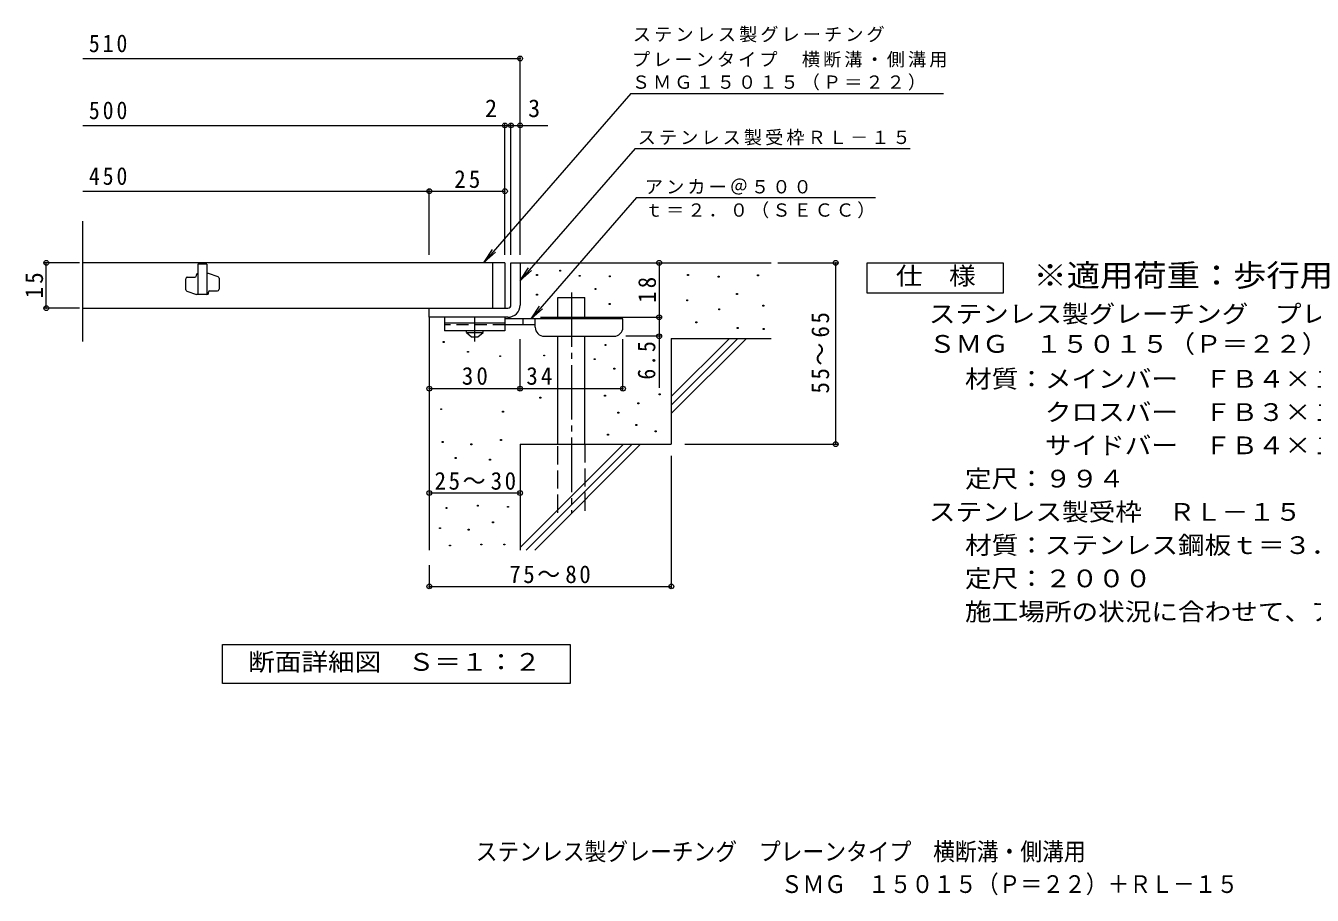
# Model space of a CAD drawing. Units: millimetres on the paper, enlarged 10 times, with parts at other scales. Extents: x -1600 to 1596, y -1377 to 1324.
# Drawn here: x -1600 to 527, y -1377 to 61 of the extents above; entities that cross this region are included whole.
import ezdxf
from ezdxf.enums import TextEntityAlignment as Align

# ---------------------------------------------------------------- set-up
doc = ezdxf.new("R2010")
doc.units = ezdxf.units.MM
doc.header["$LTSCALE"] = 10
doc.header["$PDMODE"] = 32
doc.header["$PDSIZE"] = 8
for name, pattern in [('CHAIN1', [8, 5, -1, 1, -1]), ('CHAIN2', [12, 9, -1, 1, -1]), ('DASHED2', [3, 2, -1]), ('DASHED3', [4, 3, -1])]:
    doc.linetypes.add(name, pattern=pattern)
for name, color, linetype, lineweight in [('D-0', 7, 'Continuous', 9), ('D-1', 2, 'Continuous', 9), ('D-2', 3, 'Continuous', 9), ('D-4', 7, 'Continuous', 9), ('D-5', 7, 'Continuous', 9), ('D-6', 6, 'Continuous', 9), ('D-9', 4, 'Continuous', 9)]:
    doc.layers.add(name, color=color, linetype=linetype, lineweight=lineweight)
doc.layers.add('F-5_F-5ﾚｲﾔ', color=2, linetype='Continuous')
doc.styles.add('ＭＳ ゴシック', font='')
doc.styles.get('ＭＳ ゴシック').set_extended_font_data('MS Gothic')

msp = doc.modelspace()

# ---------------------------------------------------------------- linework, layer by layer
at = {"layer": 'D-0'}
for points in [[(-755.35, -352.35), (-755.35, -350.85), (-753.85, -350.85), (-753.85, -352.35)], [(-716.96, -345.11), (-716.96, -343.61), (-715.46, -343.61), (-715.46, -345.11)], [(-684.83, -353.7), (-684.83, -352.2), (-683.33, -352.2), (-683.33, -353.7)], [(-634.89, -354.38), (-634.89, -352.88), (-633.39, -352.88), (-633.39, -354.38)], [(-505.63, -352.35), (-505.63, -350.85), (-504.13, -350.85), (-504.13, -352.35)], [(-454.88, -355.06), (-454.88, -353.56), (-453.38, -353.56), (-453.38, -355.06)], [(-389.91, -353.03), (-389.91, -351.52), (-388.41, -351.52), (-388.41, -353.03)], [(-658.58, -375.36), (-658.58, -373.86), (-657.08, -373.86), (-657.08, -375.36)], [(-424.68, -383.77), (-424.68, -382.27), (-423.18, -382.27), (-423.18, -383.77)], [(-755.19, -385.02), (-755.19, -383.52), (-753.69, -383.52), (-753.69, -385.02)], [(-634.95, -400.3), (-634.95, -398.8), (-633.45, -398.8), (-633.45, -400.3)], [(-506.99, -394.31), (-506.99, -392.81), (-505.48, -392.81), (-505.48, -394.31)], [(-381.13, -402.95), (-381.13, -401.45), (-379.63, -401.45), (-379.63, -402.95)], [(-454.2, -409.19), (-454.2, -407.69), (-452.7, -407.69), (-452.7, -409.19)], [(-492.03, -430.61), (-492.03, -429.11), (-490.53, -429.11), (-490.53, -430.61)], [(-423.4, -439.95), (-423.4, -438.45), (-421.9, -438.45), (-421.9, -439.95)], [(-380.48, -441.44), (-380.48, -439.94), (-378.98, -439.94), (-378.98, -441.44)], [(-909.69, -462.95), (-909.69, -461.45), (-908.19, -461.45), (-908.19, -462.95)], [(-641.95, -467.94), (-641.95, -466.44), (-640.45, -466.44), (-640.45, -467.94)], [(-869.34, -479.32), (-869.34, -477.82), (-867.84, -477.82), (-867.84, -479.32)], [(-816.05, -486.55), (-816.05, -485.05), (-814.55, -485.05), (-814.55, -486.55)], [(-743.45, -485.38), (-743.45, -483.88), (-741.95, -483.88), (-741.95, -485.38)], [(-659.98, -491.51), (-659.98, -490.01), (-658.48, -490.01), (-658.48, -491.51)], [(-627.27, -507.3), (-627.27, -505.79), (-625.77, -505.79), (-625.77, -507.3)], [(-642.74, -552.03), (-642.74, -550.53), (-641.24, -550.53), (-641.24, -552.03)], [(-552.37, -549.45), (-552.37, -547.95), (-550.87, -547.95), (-550.87, -549.45)], [(-913.63, -574.11), (-913.63, -572.61), (-912.13, -572.61), (-912.13, -574.11)], [(-749.69, -555.16), (-749.69, -553.66), (-748.19, -553.66), (-748.19, -555.16)], [(-587.61, -564.42), (-587.61, -562.92), (-586.11, -562.92), (-586.11, -564.42)], [(-811.35, -578.26), (-811.35, -576.76), (-809.85, -576.76), (-809.85, -578.26)], [(-620.78, -580.11), (-620.78, -578.61), (-619.28, -578.61), (-619.28, -580.11)], [(-637.78, -616.32), (-637.78, -614.82), (-636.28, -614.82), (-636.28, -616.32)], [(-590.99, -600.28), (-590.99, -598.78), (-589.49, -598.78), (-589.49, -600.28)], [(-559.13, -611.03), (-559.13, -609.53), (-557.63, -609.53), (-557.63, -611.03)], [(-911.21, -628.54), (-911.21, -627.04), (-909.71, -627.04), (-909.71, -628.54)], [(-863.69, -632.43), (-863.69, -630.93), (-862.19, -630.93), (-862.19, -632.43)], [(-814.9, -624.99), (-814.9, -623.49), (-813.4, -623.49), (-813.4, -624.99)], [(-889.78, -655.12), (-889.78, -653.62), (-888.28, -653.62), (-888.28, -655.12)], [(-832.76, -657.69), (-832.76, -656.19), (-831.26, -656.19), (-831.26, -657.69)], [(-904.74, -737.52), (-904.74, -736.02), (-903.24, -736.02), (-903.24, -737.52)], [(-852.97, -733.71), (-852.97, -732.21), (-851.47, -732.21), (-851.47, -733.71)], [(-803.1, -735.61), (-803.1, -734.11), (-801.6, -734.11), (-801.6, -735.61)], [(-827.85, -761.5), (-827.85, -760), (-826.35, -760), (-826.35, -761.5)], [(-915.4, -771.02), (-915.4, -769.52), (-913.9, -769.52), (-913.9, -771.02)], [(-868.2, -773.3), (-868.2, -771.8), (-866.7, -771.8), (-866.7, -773.3)], [(-899.03, -799.57), (-899.03, -798.07), (-897.53, -798.07), (-897.53, -799.57)], [(-847.26, -798.04), (-847.26, -796.54), (-845.76, -796.54), (-845.76, -798.04)], [(-809.19, -798.04), (-809.19, -796.54), (-807.69, -796.54), (-807.69, -798.04)]]:
    msp.add_lwpolyline(points, close=True, dxfattribs=at)
at = {"layer": 'D-1'}
for p, q in [((-797.48, -331.4), (-782.48, -331.4)), ((-797.48, -401.4), (-797.48, -331.4)), ((-782.48, -331.4), (-782.48, -401.4)), ((-802.48, -421.4), (-932.49, -421.4)), ((-932.48, -406.4), (-802.48, -406.4)), ((-932.48, -421.4), (-932.48, -406.4))]:
    msp.add_line(p, q, dxfattribs=at)
for radius, start, end in [(5, 270.02448, 0.01074), (20, 270, 0.00024), (5, 270, 0.0002)]:
    msp.add_arc((-802.48, -401.4), radius, start, end, dxfattribs=at)
at = {"layer": 'D-2'}
for p, q in [((-1505.15, -461.64), (-1505.15, -262.7)), ((-807.48, -331.4), (-1505.15, -331.4)), ((-1314.98, -333.9), (-1314.98, -383.9)), ((-1299.98, -333.9), (-1314.98, -333.9)), ((-1299.98, -333.9), (-1299.98, -383.9)), ((-827.48, -406.4), (-827.48, -331.4)), ((-807.48, -331.4), (-807.48, -406.4)), ((-1334.98, -375.89), (-1334.98, -357.65)), ((-1332.48, -355.15), (-1319.98, -355.15)), ((-1317.48, -352.65), (-1317.48, -351.4)), ((-1297.48, -348.9), (-1299.98, -348.9)), ((-1281.64, -354.56), (-1297.48, -348.9)), ((-1279.98, -356.91), (-1279.98, -375.15)), ((-1333.32, -378.24), (-1317.48, -383.9)), ((-1297.48, -381.4), (-1297.48, -380.15)), ((-1294.98, -377.65), (-1282.48, -377.65)), ((-1299.98, -383.9), (-1317.48, -383.9)), ((-1505.15, -406.4), (-807.48, -406.4))]:
    msp.add_line(p, q, dxfattribs=at)
for centre, start, end in [((-1332.48, -357.65), 90, 180), ((-1319.98, -352.65), 270, 0), ((-1314.98, -351.4), 90, 180), ((-1282.48, -356.91), 0, 70.34616), ((-1332.48, -375.89), 180, 250.34616), ((-1299.98, -381.4), 270, 0), ((-1294.98, -380.15), 90, 180), ((-1282.48, -375.15), 270, 0)]:
    msp.add_arc(centre, 2.5, start, end, dxfattribs=at)
at = {"layer": 'D-4'}
for p, q in [((-1505.14, 6.47), (-782.48, 6.47)), ((-782.48, -318.44), (-782.48, 9.47)), ((-1505.14, -104.23), (-736.79, -104.23)), ((-807.48, -318.44), (-807.48, -101.23)), ((-797.48, -318.44), (-797.48, -101.23)), ((-932.48, -318.44), (-932.48, -209.98)), ((-1510.49, -331.4), (-1568.55, -331.4)), ((-1565.55, -406.4), (-1565.55, -331.4)), ((-552.52, -331.4), (-552.52, -421.4)), ((-356.45, -331.4), (-257.79, -331.4)), ((-260.79, -631.4), (-260.79, -331.4)), ((-1510.49, -406.4), (-1568.55, -406.4)), ((-748.47, -421.4), (-549.52, -421.4)), ((-552.52, -421.4), (-552.52, -538.15)), ((-782.48, -542.5), (-782.48, -457.9)), ((-612.48, -542.5), (-612.48, -457.9)), ((-549.52, -452.9), (-607.48, -452.9)), ((-510.24, -631.4), (-257.79, -631.4)), ((-532.48, -650.54), (-532.48, -869.48)), ((-932.48, -712.02), (-782.48, -712.02)), ((-932.48, -831.4), (-932.48, -869.48)), ((-932.48, -866.48), (-532.48, -866.48))]:
    msp.add_line(p, q, dxfattribs=at)
for points in [[(-1505.14, -212.98), (-932.48, -212.98), (-807.48, -212.98)], [(-932.48, -539.5), (-782.48, -539.5), (-612.48, -539.5)]]:
    msp.add_lwpolyline(points, dxfattribs=at)
for p in [(-782.48, 6.47), (-807.48, -104.23), (-797.48, -104.23), (-782.48, -104.23), (-932.48, -212.98), (-807.48, -212.98), (-1565.55, -331.4), (-552.52, -331.4), (-260.79, -331.4), (-1565.55, -406.4), (-552.52, -421.4), (-552.52, -452.9), (-932.48, -539.5), (-782.48, -539.5), (-612.48, -539.5), (-260.79, -631.4), (-932.48, -712.02), (-782.48, -712.02), (-932.48, -866.48), (-532.48, -866.48)]:
    msp.add_point(p, dxfattribs=at)
at = {"layer": 'D-5'}
for p, q in [((-599.21, -51.65), (-82.37, -51.65)), ((-592.39, -142.16), (-782.48, -360.56)), ((-592.39, -142.16), (-137.79, -142.16)), ((-589.81, -223.35), (-764.36, -423.9)), ((-589.81, -223.35), (-194.77, -223.35)), ((-841.71, -330.27), (-822.98, -313.71)), ((-782.48, -360.56), (-768.67, -339.72)), ((-782.48, -360.56), (-763.74, -344.01)), ((-764.36, -423.9), (-750.55, -403.06)), ((-764.36, -423.9), (-745.62, -407.34))]:
    msp.add_line(p, q, dxfattribs=at)
msp.add_lwpolyline([(-599.21, -51.65), (-841.71, -330.27), (-827.9, -309.43)], dxfattribs=at)
for points in [[(-208.91, -381.4), (-208.91, -331.4), (16.09, -331.4), (16.09, -381.4)], [(-1274.47, -1027.34), (-1274.47, -962.34), (-699.47, -962.34), (-699.47, -1027.34)]]:
    msp.add_lwpolyline(points, close=True, dxfattribs=at)
at = {"layer": 'D-6'}
for p, q in [((-782.48, -331.4), (-367.48, -331.4)), ((-720.18, -388.9), (-675.18, -388.9)), ((-720.18, -423.9), (-720.18, -388.9)), ((-675.18, -423.9), (-675.18, -388.9)), ((-932.48, -421.4), (-932.48, -806.4)), ((-720.18, -631.4), (-720.18, -452.9)), ((-675.18, -631.4), (-675.18, -452.9)), ((-532.48, -456.4), (-367.48, -456.4)), ((-532.48, -456.4), (-532.48, -631.4)), ((-532.48, -552.41), (-436.47, -456.4)), ((-532.48, -566.55), (-422.33, -456.4)), ((-532.48, -580.69), (-408.18, -456.4)), ((-782.48, -631.4), (-782.48, -806.4)), ((-782.48, -631.4), (-532.48, -631.4)), ((-782.48, -802.41), (-611.47, -631.4)), ((-772.33, -806.4), (-597.33, -631.4)), ((-758.19, -806.4), (-583.19, -631.4))]:
    msp.add_line(p, q, dxfattribs=at)
at = {"layer": 'D-6', "linetype": 'CHAIN2'}
msp.add_line((-697.68, -380.43), (-697.68, -744.73), dxfattribs=at)
at = {"layer": 'D-6', "linetype": 'DASHED3'}
for p, q in [((-720.18, -744.73), (-720.18, -631.4)), ((-675.18, -631.4), (-675.18, -744.73))]:
    msp.add_line(p, q, dxfattribs=at)
at = {"layer": 'D-9', "color": 3}
for p, q in [((-907.48, -421.4), (-907.48, -443.9)), ((-807.48, -421.4), (-907.48, -421.4)), ((-807.48, -421.4), (-807.48, -443.9)), ((-807.48, -431.4), (-907.48, -431.4)), ((-807.48, -443.9), (-907.48, -443.9))]:
    msp.add_line(p, q, dxfattribs=at)
at = {"layer": 'D-9', "linetype": 'CHAIN1'}
msp.add_line((-857.48, -461.64), (-857.48, -421.4), dxfattribs=at)
at = {"layer": 'D-9'}
for p, q in [((-612.48, -423.9), (-807.48, -423.9)), ((-777.48, -433.9), (-777.48, -423.9)), ((-757.48, -437.9), (-757.48, -423.9)), ((-612.48, -437.9), (-612.48, -423.9)), ((-757.45, -433.9), (-807.48, -433.9)), ((-742.48, -452.9), (-627.48, -452.9))]:
    msp.add_line(p, q, dxfattribs=at)
at = {"layer": 'D-9', "color": 3, "linetype": 'DASHED2'}
msp.add_line((-807.48, -433.9), (-907.48, -433.9), dxfattribs=at)
at = {"layer": 'D-9', "color": 2}
for p, q in [((-871.23, -446.4), (-871.23, -443.9)), ((-871.23, -446.4), (-862.48, -453.9)), ((-871.23, -446.4), (-843.73, -446.4)), ((-852.48, -453.9), (-843.73, -446.4)), ((-843.73, -446.4), (-843.73, -443.9)), ((-862.48, -453.9), (-852.48, -453.9))]:
    msp.add_line(p, q, dxfattribs=at)
at = {"layer": 'D-9'}
for centre, start, end in [((-742.48, -437.9), 180, 270), ((-627.48, -437.9), 270, 0)]:
    msp.add_arc(centre, 15, start, end, dxfattribs=at)

# ---------------------------------------------------------------- texts
at = {"layer": 'D-4', "color": 2, "style": 'ＭＳ ゴシック'}
for s, p in [('2', (-840.42, -99.23)), ('3', (-769.18, -99.23))]:
    msp.add_text(s, height=29.33, dxfattribs=at).set_placement(p, align=Align.BOTTOM_LEFT)
at = {"layer": 'D-4', "color": 2, "char_height": 29.33, "attachment_point": 7, "style": 'ＭＳ ゴシック'}
for s, insert in [('\\T1.27;\\W0.95;25', (-891.23, -207.98)), ('\\T1.27;\\W0.95;30', (-878.73, -533.5)), ('\\T1.27;\\W0.95;34', (-772.11, -533.5)), ('\\T1.22;\\W0.95;25～30', (-923.73, -707.02)), ('\\T1.22;\\W0.95;75～80', (-800.35, -861.48))]:
    msp.add_mtext(s, dxfattribs=dict(at, insert=insert))
at = {"layer": 'D-4', "color": 2, "char_height": 29.33, "attachment_point": 7, "rotation": 90, "style": 'ＭＳ ゴシック'}
for s, insert in [('\\T1.27;\\W0.95;15', (-1570.55, -390.15)), ('\\T1.27;\\W0.95;18', (-557.52, -397.65)), ('\\T1.22;\\W0.95;55～65', (-271.32, -547.65)), ('\\T1.27;\\W0.9;6.5', (-558.52, -524.59))]:
    msp.add_mtext(s, dxfattribs=dict(at, insert=insert))
at = {"layer": 'D-5', "color": 2, "style": 'ＭＳ ゴシック', "width": 1.1}
for s, p in [('仕\u3000様', (-161.41, -376.4)), ('ステンレス製グレーチング\u3000プレーンタイプ\u3000横断溝・側溝用', (-106.82, -439.32)), ('ＳＭＧ\u3000１５０１５（Ｐ＝２２）', (-106.82, -488.93)), ('材質：メインバー\u3000ＦＢ４×１５（ＳＵＳ３０４）', (-47.11, -546.76)), ('\u3000\u3000\u3000クロスバー\u3000ＦＢ３×１０（ＳＵＳ３０４）', (-47.11, -601.76)), ('\u3000\u3000\u3000サイドバー\u3000ＦＢ４×１５（ＳＵＳ３０４）', (-47.11, -656.76)), ('定尺：９９４', (-47.11, -711.76)), ('ステンレス製受枠\u3000ＲＬ－１５', (-106.82, -766.76)), ('材質：ステンレス鋼板ｔ＝３．０（ＳＵＳ３０４）', (-47.11, -821.76)), ('定尺：２０００', (-47.11, -876.76)), ('施工場所の状況に合わせて、アンカーをプライヤー等で折り曲げてご使用ください。', (-47.11, -931.76)), ('断面詳細図\u3000Ｓ＝１：２', (-1231.97, -1014.84))]:
    msp.add_text(s, height=29.33, dxfattribs=at).set_placement(p, align=Align.BOTTOM_LEFT)
at = {"layer": 'D-5', "color": 3, "style": 'ＭＳ ゴシック', "width": 1.1}
msp.add_text('※適用荷重：歩行用', height=36.66, dxfattribs=at).set_placement((66.09, -381.4), align=Align.BOTTOM_LEFT)
at = {"layer": 'D-5', "color": 2, "char_height": 29.33, "attachment_point": 7, "style": 'ＭＳ ゴシック'}
for s, insert in [('\\T1.27;\\W0.9;510', (-1495.14, 16.47)), ('\\T1.27;\\W0.9;500', (-1495.14, -94.23)), ('\\T1.27;\\W0.9;450', (-1495.14, -202.98))]:
    msp.add_mtext(s, dxfattribs=dict(at, insert=insert))
at = {"layer": 'D-5', "char_height": 21.99, "attachment_point": 7, "style": 'ＭＳ ゴシック'}
for s, insert in [('\\T1.17;ステンレス製グレーチング', (-595.9, 33.02)), ('\\T1.17;プレーンタイプ\u3000横断溝・側溝用', (-597.45, -8.64)), ('\\T1.17;ＳＭＧ１５０１５（Ｐ＝２２）', (-597.67, -46.49)), ('\\T1.17;ステンレス製受枠ＲＬ－１５', (-588, -137.4)), ('\\T1.17;アンカー＠５００', (-576.16, -218.69)), ('\\T1.17;ｔ＝２．０（ＳＥＣＣ）', (-576.16, -258.01))]:
    msp.add_mtext(s, dxfattribs=dict(at, insert=insert))
at = {"layer": 'F-5_F-5ﾚｲﾔ', "style": 'ＭＳ ゴシック', "width": 0.9}
for s, p in [('ステンレス製グレーチング\u3000プレーンタイプ\u3000横断溝・側溝用', (-855.81, -1328.48)), ('ＳＭＧ\u3000１５０１５（Ｐ＝２２）＋ＲＬ－１５', (-351.5, -1382.26))]:
    msp.add_text(s, height=29.33, dxfattribs=at).set_placement(p, align=Align.BOTTOM_LEFT)

doc.saveas('drawing.dxf')
